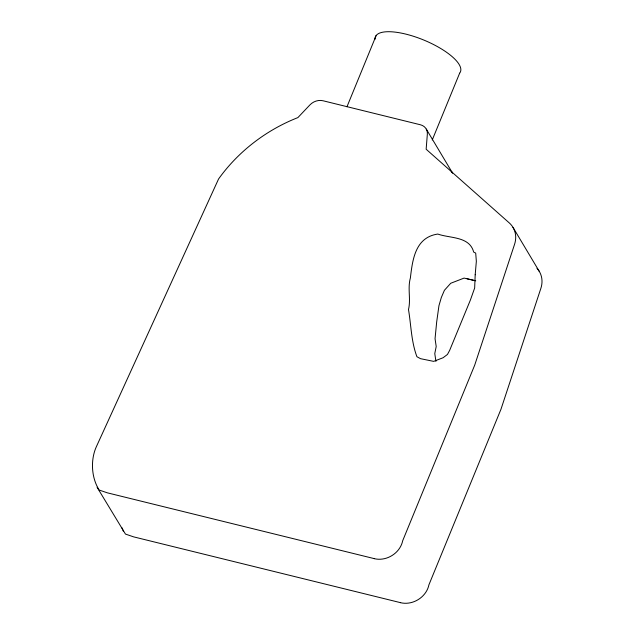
<?xml version="1.0" encoding="UTF-8"?>
<svg xmlns="http://www.w3.org/2000/svg" width="635" height="635" viewBox="0 0 635 635"><rect width="100%" height="100%" fill="white"/><g stroke="black" fill="none" stroke-linecap="round" stroke-linejoin="round"><path stroke-width="0.95" d="M346.964 106.767L376.222 35.417M432.252 139.97L459.637 73.192M474.774 280.559L464.082 278.09L450.731 283.266L444.413 290.298L441.325 297.505L438.952 305.681L436.674 322.001L435.054 338.677L436.197 346.519L434.784 353.576L435.928 361.386M467.13 278.797L475.726 280.829M374.317 558.641L107.315 492.823L99.163 490.037C91.353 477.766 90.353 460.042 96.337 446.746L218.559 178.999A155.265 133.707 -30.8 0 1 297.878 117.602L309.888 104.942A12.636 10.882 -30.8 0 1 323.08 100.774L420.465 124.785A11.414 9.827 -30.8 0 1 427.347 134.168L426.148 149.233L509.326 222.956A25.273 21.765 -30.8 0 1 514.548 244.372L474.694 365.165L402.669 540.79A21.749 18.725 -30.8 0 1 374.309 558.673M400.614 602.678L133.612 536.861L125.46 534.075L97.091 487.275M512.977 227.338L539.266 271.375M426.275 129.072L452.572 173.109A11.414 9.827 -30.8 0 0 451.342 171.442M121.944 527.756L123.388 531.312M400.598 602.71A21.749 18.725 -30.8 0 0 428.919 584.827L500.991 409.202L540.853 288.409A25.273 21.765 -30.8 0 0 536.988 268.327M459.621 73.192A46.418 15.494 22.3 0 0 438.539 47.22A45.768 15.28 22.3 0 0 380.262 32.845A46.418 15.494 22.3 0 0 375.023 39.275M475.194 274.757L474.662 288.004L470.384 300.061L449.659 350.353L447.461 354.441L443.111 357.727L433.665 361.371L420.505 358.672L416.917 356.711C411.226 341.543 411.139 325.334 408.495 309.539C411.043 299.172 407.424 288.536 410.377 277.963C412.567 259.509 415.25 237.379 437.785 234.053C450.167 238.482 469.535 236.164 473.678 252.087L475.702 253.079L476.345 261.334L475.194 274.757"/></g></svg>
